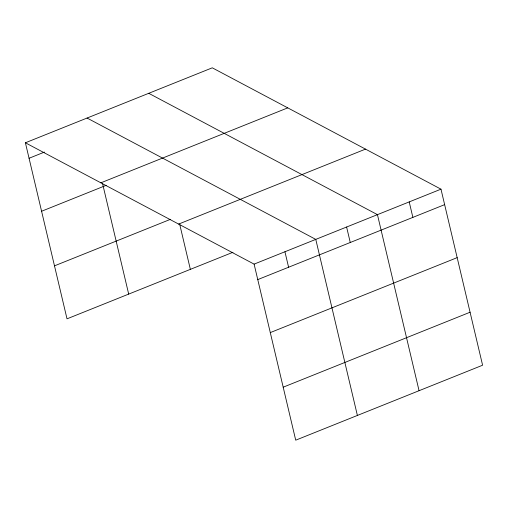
<?xml version="1.0" encoding="UTF-8"?>
<svg xmlns="http://www.w3.org/2000/svg" width="508" height="508" viewBox="0 0 508 508"><rect width="100%" height="100%" fill="white"/><g stroke="black" fill="none" stroke-linecap="round" stroke-linejoin="round"><path stroke-width="0.76" d="M25.4 142.78L212.281 67.818L440.982 189.166L482.6 365.22L295.719 440.182L254.102 264.122L25.4 142.78L67.018 318.834L232.956 252.273M29.058 158.261L44.475 152.076M100.87 182.823L287.75 107.861M41.586 211.252L106.191 185.337M54.489 265.849L170.491 219.316M178.632 224.079L365.512 149.117M254.102 264.122L440.982 189.166M257.759 279.603L444.64 204.641M270.288 332.594L457.168 257.632M283.191 387.191L470.071 312.229M148.742 93.307L377.444 214.649L419.062 390.709M87.071 118.04L315.773 239.389L357.391 415.442M409.213 201.905L412.871 217.386M346.608 227.019L350.266 242.5M284.937 251.758L288.595 267.233M179.648 224.053L190.36 269.361M102.527 183.439L128.689 294.1"/></g></svg>
